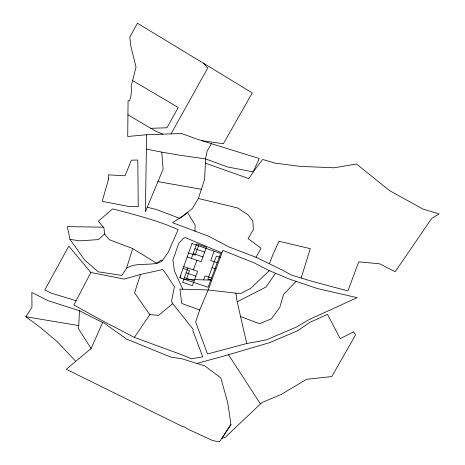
<?xml version="1.0" encoding="UTF-8"?>
<svg xmlns="http://www.w3.org/2000/svg" width="465" height="465" viewBox="0 0 465 465"><rect width="100%" height="100%" fill="white"/><g stroke="black" fill="none" stroke-linecap="round" stroke-linejoin="round"><path stroke-width="0.7" d="M205.449 163.174L205.489 158.867L207.041 151.363L211.441 143.679L259.272 158.513L253.233 171.852L248.874 178.624L205.449 163.174L204.594 179.438L198.363 198.514L192.336 208.558L182.699 216.242L179.478 218.265L156.17 209.424L147.254 207.245M146.446 149.143L161.774 152.125L163.139 169.155L145.406 211.697L146.591 134.74L181.629 133.502L197.084 139.163L211.441 143.679M194.945 231.239L195.114 224.996L187.453 212.459L182.699 216.242L172.457 222.683L208.692 236.243L229.065 247.008L256.07 257.302L283.481 270.63L291.276 275.024L311.591 281.191L347.919 290.956L358.713 261.836L379.521 263.795L395.192 271.7L431.671 218.434L439.134 213.883L423.063 209.093L389.618 190.679L356.481 164.006L334.225 167.789L300.111 166.383L275.39 163.174L262.638 159.478L253.233 171.852L227.565 166.976L205.489 158.867L179.961 155.252L161.774 152.125M91.099 348.541L78.579 328.9L79.474 310.765L48.128 300.681L31.847 292.473L31.975 307.167L25.866 316.723L41.071 328.069L57.381 341.798L75.766 361.317L91.099 348.541L102.66 322.559L103.759 322.838L126.521 339.049L170.812 357.085L181.902 358.788L204.85 365.914L220.788 377.917L227.699 402.562L230.948 424.528L219.573 441.75L212.778 440.64L188 429.154L183.791 426.562L183.169 426.882L66.274 369.28L75.766 361.317M171.033 133.874L207.739 68.012L203.257 63.101L137.419 23.25L129.793 37.194L130.694 45.5L136.042 67.245L131.2 85.92L131.38 91.384A34.131 32.852 59.1 0 1 129.782 100.213L129.532 100.911L128.067 100.725L127.724 136.478L146.591 134.74M126.544 268.212L132.711 248.577L109.298 239.696L104.59 234.029L103.962 227.885L98.342 221.224L112.594 208.872C134.728 214.673 157.228 220.224 178.118 229.664L168.237 252.332L161.663 261.487C150.683 266.788 137.245 261.516 126.544 268.212L121.842 275.443L98.289 271.827L84.839 260.243L69.965 239.382L67.344 226.635L103.352 227.164M301.186 277.965L310.271 248.641L278.942 241.259L273.094 254.163L269.386 263.684M140.506 274.431L134.554 292.845L149.835 314.666L158.623 315.34L172.689 303.662L171.539 301.128L174.387 286.824L166.296 274.222L162.75 269.566L140.506 274.431L124.353 279.081L90.844 272.502L68.791 246.101L44.826 289.887L51.284 293.153L76.144 300.733M199.694 309.917L195.66 322.001L207.512 353.964L246.758 343.53L266.393 339.869L296.356 327.087L308.446 319.914L357.114 297.652L317.566 288.591L290.212 279.378L269.27 270.659L254.181 262.894L222.845 250.403L208.221 289.945L199.694 309.917L181.739 303.465L179.943 289.131L208.221 289.945L235.883 293.177L241.079 293.316L250.647 288.41L269.27 270.659M187.918 268.026L182.699 282.394L192.411 285.661L197.648 271.333L183.634 266.567M191.411 258.395L196.689 243.863L206.46 247.246L201.165 261.731L187.128 256.924M186.326 279.366L189.522 270.589L182.983 268.369M198.538 245.799L195.126 255.18L188.575 252.931M193.388 269.886L196.893 260.266M203.577 279.889L205.053 275.861L211.529 278.058M214.132 251.187L210.697 260.522L217.184 262.754M90.844 272.502L73.912 305.011L103.596 321.385L134.368 337.381L183.251 355.318L191.446 358.8L202.723 356.853L192.841 330.551L193.26 329.47L172.689 303.662M256.07 257.302L261.051 248.217L248.054 238.603L253.402 229.565L252.803 221.067L248.322 215.01L237.691 207.954L198.363 198.514M230.948 424.528L221.683 438.536L225.275 437.28L261.94 402.556L281.267 394.425L306.668 379.283L331.789 376.563L355.574 334.94L353.574 331.871L340.194 338.636L327.534 314.334L309.719 322.443L297.821 330.667L269.613 342.641L228.507 354.737L196.916 363.456M134.368 337.381L149.835 314.666M275.472 273.397L266.003 287.039L237.197 301.797L246.758 343.53M296.129 281.313L283.598 294.345L279.825 307.33L271.409 318.845L259.61 323.721L240.417 316.549M104.59 234.029L98.307 239.62L79.759 240.841L69.965 239.382M150.77 128.323L166.964 127.759L178.229 107.496L132.484 80.486M184.518 279.314L210.773 280.104M202.048 140.726L223.38 143.732L252.263 92.942L203.257 63.101M25.866 316.723L78.771 325.599M157.873 181.617L201.38 189.284M211.732 280.412L207.872 279.105L216.353 256.105L220.224 257.436M186.174 272.827L195.899 276.123M184.436 277.617L194.155 280.895M212.098 267.637L215.969 268.956M162.843 134.164L155.2 130.892L127.933 114.832M194.928 248.717L204.687 252.082M193.167 253.559L202.926 256.913M221.933 252.861L185.157 237.58L183.396 238.359L178.723 243.381L172.893 260.086L174.48 271.101L182.78 289.213M79.474 310.765L102.66 322.559M162.256 260.656L160.995 259.952L156.938 263.417L132.711 248.577M228.507 354.737L260.383 403.771M180.263 275.885L181.001 278.128M235.883 293.177L237.197 301.797M108.601 178.99L102.172 201.328L128.735 206.483L138.25 206.646L137.803 160.041L131.415 160.158L125.021 175.782L108.357 174.863L108.601 178.99M191.975 243.532L179.763 277.71L208.122 287.277L220.625 253.431L191.975 243.532"/></g></svg>
